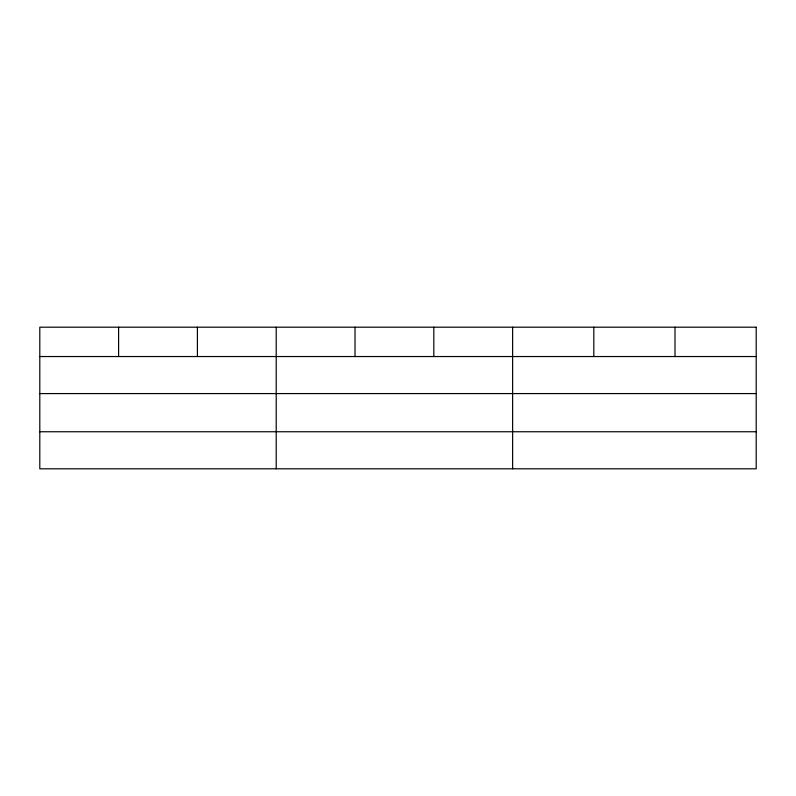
<?xml version="1.0" encoding="UTF-8"?>
<svg xmlns="http://www.w3.org/2000/svg" width="796" height="796" viewBox="0 0 796 796"><rect width="100%" height="100%" fill="white"/><g stroke="black" fill="none" stroke-linecap="round" stroke-linejoin="round"><path stroke-width="1.19" d="M39.8 356.538L756.2 356.538M39.8 393.582L756.2 393.582M39.8 431.75L756.2 431.75M675.008 327.196L675.008 356.538M593.816 327.196L593.816 356.538M512.624 327.196L512.624 468.804M433.82 327.196L433.82 356.538M355.016 327.196L355.016 356.538M276.212 327.196L276.212 468.804M197.408 327.196L197.408 356.538M118.604 327.196L118.604 356.538M756.2 327.196L39.8 327.196L39.8 468.804L756.2 468.804L756.2 327.196"/></g></svg>
